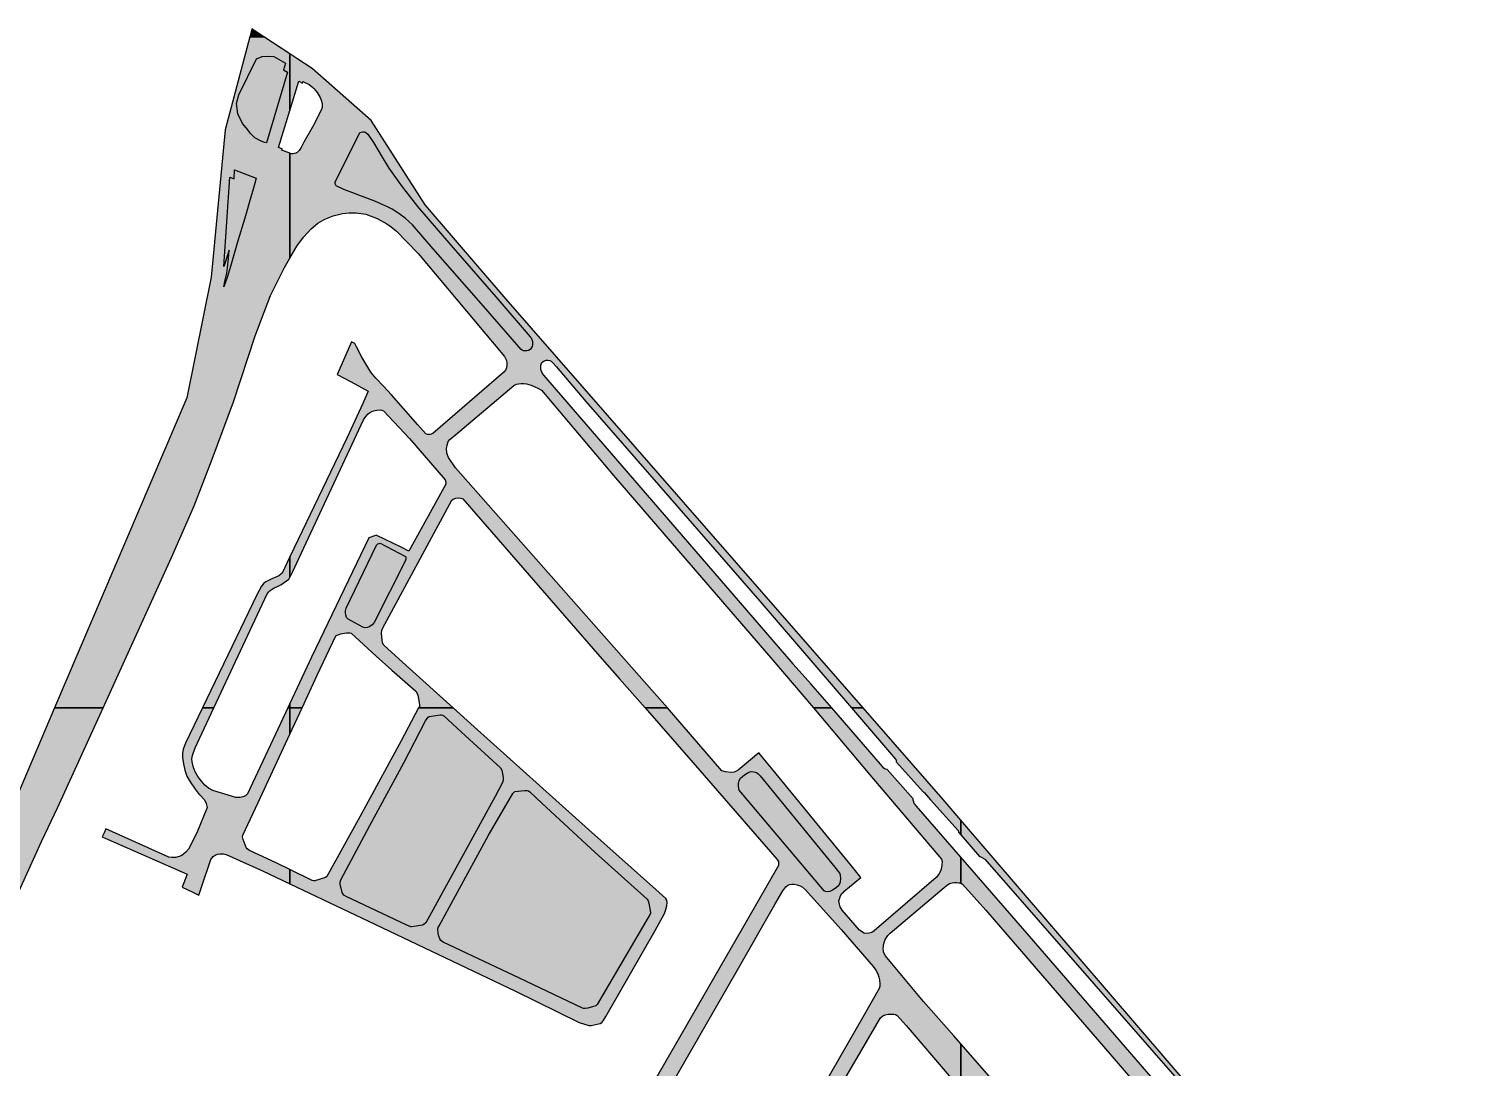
# Model space of a CAD drawing. Header units: metres. Extents: x -1260 to 1415, y -1141 to 1210.
# Drawn here: x -672 to -25, y 746 to 1210 of the extents above; entities that cross this region are included whole.
import ezdxf

# ---------------------------------------------------------------- set-up
doc = ezdxf.new("R2010")
doc.units = ezdxf.units.M
doc.layers.add('URB_DRUMURI_STREET_LINE', color=7, linetype='Continuous', true_color=0xe1e4e2)

msp = doc.modelspace()

# ---------------------------------------------------------------- hatches: boundary and pattern name
at = {"layer": 'URB_DRUMURI_STREET_LINE'}
h = msp.add_hatch(color=256, dxfattribs=at)
h.dxf.hatch_style = 1
h.paths.add_polyline_path([(-584.73, 1164.65), (-590.94, 1098.67), (-601.81, 1044.73), (-660.93, 906.16), (-639.3, 906.16), (-608.62, 973.4), (-598.6, 996.5), (-590.48, 1017.34), (-580.98, 1042.96), (-571.2, 1072.46), (-564.36, 1090.56), (-558.12, 1103.08), (-555.74, 1107.17), (-555.74, 1154.11), (-559.32, 1155.48), (-559.12, 1156.11), (-560.81, 1156.65), (-555.74, 1173.18), (-555.74, 1198.56), (-567.34, 1206.16), (-573.64, 1206.16), (-584.73, 1164.65)])
h.paths.add_polyline_path([(-571.6, 1140.16), (-572.76, 1136.02), (-573.34, 1133.98), (-575.6, 1126.14), (-579.24, 1113.86), (-582.26, 1103.46), (-583.74, 1098.56), (-585.32, 1094.42), (-584.86, 1096.72), (-583.96, 1100.56), (-583.58, 1102.9), (-583.16, 1107.08), (-582.91, 1110.81), (-585.32, 1103.46), (-582.52, 1143.38), (-580.72, 1142.73), (-580.48, 1146.64), (-570.8, 1143.04), (-571.6, 1140.16)], flags=0)
h.paths.add_polyline_path([(-570.69, 1196.29), (-568.08, 1197.29), (-565.57, 1197.5), (-562.93, 1197.4), (-557.73, 1194.39), (-558.57, 1191.37), (-556.82, 1190.32), (-566.26, 1158.74), (-567.12, 1158.86), (-568.86, 1159.66), (-571.38, 1161.02), (-573.34, 1163), (-575.04, 1165.22), (-575.24, 1165.53), (-576.97, 1167.39), (-579.03, 1171.78), (-579.57, 1176.38), (-578.53, 1180.28), (-570.69, 1196.29)], flags=0)
h = msp.add_hatch(color=256, dxfattribs=at)
h.dxf.hatch_style = 1
h.paths.add_polyline_path([(-572.7, 1209.67), (-573.64, 1206.16), (-567.34, 1206.16), (-572.7, 1209.67)])
h = msp.add_hatch(color=256, dxfattribs=at)
h.dxf.hatch_style = 1
h.paths.add_polyline_path([(-552.61, 1196.51), (-555.74, 1198.56), (-555.74, 1173.18), (-551.69, 1186.35), (-550.15, 1185.47), (-549.92, 1186.24), (-547.16, 1184.88), (-545.42, 1183.44), (-544.86, 1182.84), (-543.56, 1181.26), (-542.22, 1178.98), (-541.7, 1177.84), (-541.24, 1176.32), (-541.24, 1175.34), (-541.32, 1174.5), (-541.88, 1173.02), (-545.54, 1166.14), (-549.5, 1159.06), (-550.74, 1156.68), (-551.6, 1155.28), (-552.42, 1154.44), (-553.1, 1154.12), (-554.22, 1153.88), (-555.02, 1153.84), (-555.74, 1154.11), (-555.74, 1107.17), (-552.58, 1112.6), (-549.7, 1116.68), (-546.16, 1120.28), (-543.2, 1122.8), (-540.18, 1124.62), (-536.34, 1126.2), (-532.2, 1127.26), (-529.16, 1127.52), (-526.08, 1127.52), (-521.74, 1126.82), (-516.64, 1125), (-512.36, 1122.6), (-510.4, 1121.22), (-508.08, 1119.26), (-498.42, 1109.28), (-459.82, 1063.3), (-459, 1061.82), (-458.7, 1060.66), (-458.66, 1059.52), (-458.88, 1058.2), (-459.36, 1057.22), (-460.02, 1056.34), (-491.74, 1028.78), (-493, 1028.46), (-494.16, 1028.4), (-494.98, 1028.7), (-498.54, 1032.68), (-510.32, 1046.14), (-513.84, 1049.96), (-517.3, 1053.6), (-519.48, 1056.22), (-520.92, 1058.46), (-523.5, 1062.92), (-525.9, 1067.52), (-526.66, 1069.1), (-528.18, 1069.8), (-532.78, 1059.22), (-534.52, 1055.24), (-528.4, 1051.93), (-520.68, 1047.76), (-523.18, 1042.22), (-530.3, 1026.72), (-555.74, 973.69), (-555.74, 964.6), (-555.1, 965.66), (-554.51, 966.91), (-522.82, 1034.98), (-521.72, 1036.46), (-520.8, 1037.58), (-520.1, 1038.08), (-519.06, 1038.72), (-518.28, 1038.96), (-516.88, 1039.26), (-515.26, 1039.38), (-514.58, 1039.32), (-513.92, 1038.94), (-502.3, 1026.6), (-486.28, 1008.1), (-486.04, 1007.06), (-486.04, 1006.14), (-502.58, 976.3), (-506.02, 977.98), (-517.14, 983.42), (-517.96, 983.1), (-520.46, 982.16), (-546.1, 928.9), (-555.74, 908.18), (-555.74, 906.16), (-550.32, 906.16), (-543.5, 920.84), (-535.18, 938.36), (-534.54, 938.78), (-532.94, 939.32), (-530.36, 939.78), (-529.44, 939.82), (-528.92, 939.76), (-528.4, 939.56), (-517.08, 929.36), (-510.14, 923.08), (-499.38, 913.62), (-498.84, 912.7), (-498.56, 911.88), (-497.9, 908.68), (-497.78, 907.46), (-497.84, 906.78), (-498.16, 906.16), (-482.67, 906.16), (-503.72, 925.22), (-513.74, 934.22), (-514.3, 935.3), (-514.5, 936.52), (-514.8, 939.58), (-514.68, 940.8), (-514.36, 941.72), (-483.26, 999.12), (-482.78, 999.52), (-481.5, 1000), (-480.16, 1000.12), (-479.28, 999.96), (-478.42, 999.58), (-417.06, 929.12), (-408.36, 919.12), (-396.93, 906.16), (-386.93, 906.16), (-397.28, 918.06), (-481.68, 1013.56), (-484.88, 1018.14), (-485.58, 1020.04), (-485.7, 1022.18), (-485.44, 1023.68), (-484.94, 1025.22), (-484.26, 1026.18), (-481.74, 1028.28), (-455.6, 1050.32), (-454.38, 1050.86), (-453.44, 1051.1), (-452.28, 1051.26), (-451.08, 1051.16), (-449.92, 1051.04), (-447.9, 1050.5), (-446.16, 1049.72), (-444.84, 1049.12), (-443.18, 1048.24), (-411.06, 1010.08), (-339.72, 927.58), (-321.62, 906.16), (-313.43, 906.16), (-322.78, 916.95), (-330.62, 925.75), (-330.6, 925.97), (-369.24, 970.56), (-442.16, 1054.88), (-442.76, 1055.62), (-443.2, 1056.7), (-443.5, 1057.48), (-443.54, 1058.1), (-443.56, 1058.76), (-443.48, 1059.38), (-443.28, 1060.08), (-443.04, 1060.54), (-442.62, 1060.92), (-441.98, 1061.38), (-441.12, 1061.56), (-440.46, 1061.6), (-439.52, 1061.44), (-438.84, 1061.12), (-437.98, 1060.34), (-436.62, 1058.86), (-423.32, 1043.1), (-389.88, 1004.7), (-345.62, 953.96), (-304.54, 906.16), (-299.35, 906.16), (-458.99, 1088.84), (-495.21, 1131.01), (-519.34, 1168.72), (-545.73, 1192.01), (-552.6, 1196.5), (-552.61, 1196.51)])
h.paths.add_polyline_path([(-516.94, 978.98), (-516.4, 979.5), (-515.84, 979.72), (-515.36, 979.76), (-504.06, 973.86), (-503.94, 973.66), (-503.9, 973.24), (-503.96, 972.74), (-504.24, 971.84), (-518.1, 944.42), (-518.94, 943.38), (-519.96, 942.62), (-521, 942.18), (-522.12, 942.06), (-523.14, 942.24), (-529.62, 945.82), (-530.38, 946.68), (-530.76, 947.66), (-530.94, 948.78), (-530.94, 949.54), (-530.6, 950.78), (-516.94, 978.98)], flags=0)
h.paths.add_polyline_path([(-514.54, 1152.38), (-511.44, 1147.46), (-505.52, 1139.16), (-502.24, 1134.9), (-498.66, 1130.38), (-493.12, 1123.9), (-482.7, 1111.84), (-463.68, 1089.92), (-448.22, 1072.08), (-447.86, 1071.64), (-447.48, 1070.86), (-447.22, 1070.02), (-447.18, 1069.3), (-447.18, 1068.5), (-447.38, 1067.7), (-447.82, 1066.92), (-448.3, 1066.36), (-448.98, 1065.92), (-449.74, 1065.78), (-450.48, 1065.74), (-451.22, 1065.86), (-451.86, 1066.12), (-452.3, 1066.42), (-459.16, 1074.26), (-470.16, 1086.98), (-491.6, 1111.34), (-500.92, 1122.14), (-504.22, 1125.12), (-507.06, 1127.26), (-510.04, 1129.12), (-512.04, 1130.12), (-514.7, 1131.38), (-517.76, 1132.7), (-521.32, 1134.02), (-531.64, 1137.94), (-535, 1139.56), (-535.38, 1140.08), (-535.54, 1140.6), (-535.54, 1141.18), (-524.44, 1163.34), (-523.8, 1163.58), (-523.12, 1163.68), (-522.42, 1163.64), (-521.72, 1163.42), (-520.84, 1162.68), (-518.42, 1158.86), (-514.54, 1152.38)], flags=0)
h = msp.add_hatch(color=256, dxfattribs=at)
h.dxf.hatch_style = 1
h.paths.add_polyline_path([(-567.38, 961.88), (-568.38, 960.56), (-570.34, 956.98), (-594.83, 906.16), (-589.77, 906.16), (-565.9, 957.2), (-565.18, 958.04), (-564.62, 958.74), (-562.72, 959.86), (-561.61, 960.38), (-559.76, 961.26), (-556.24, 963.78), (-555.74, 964.6), (-555.74, 973.69), (-559.2, 966.48), (-559.92, 965.76), (-560.64, 965.22), (-562, 964.58), (-563.52, 964.02), (-564.96, 963.36), (-566.46, 962.54), (-567.38, 961.88)])
h = msp.add_hatch(color=256, dxfattribs=at)
h.dxf.hatch_style = 1
h.paths.add_polyline_path([(-555.74, 906.16), (-555.74, 908.18), (-556.68, 906.16), (-555.74, 906.16)])
h = msp.add_hatch(color=256, dxfattribs=at)
h.dxf.hatch_style = 1
h.paths.add_polyline_path([(-691.06, 835.55), (-787.05, 640.73), (-803.81, 606.16), (-772.24, 606.16), (-771.22, 606.2), (-770.31, 606.16), (-752.28, 606.16), (-764.08, 612.16), (-766.14, 613.26), (-767.24, 614.14), (-768.08, 615.36), (-768.66, 616.42), (-769.8, 618.94), (-770.26, 620.94), (-770.18, 622.16), (-769.8, 623.98), (-767.44, 629.74), (-718.62, 734.14), (-717.96, 735.52), (-717.08, 736.74), (-715.72, 737.58), (-714.56, 737.92), (-713.42, 738.04), (-712.08, 738), (-710.86, 737.84), (-709.3, 737.08), (-691.06, 725.44), (-653.38, 701.24), (-652.16, 700.1), (-651.4, 698.8), (-651.16, 697.5), (-651.16, 696.28), (-651.52, 694.68), (-658.42, 680.94), (-687.54, 621.32), (-695.16, 606.16), (-687.78, 606.16), (-683.22, 616.28), (-678.22, 626.32), (-677.66, 626.78), (-676.76, 627.26), (-675.7, 627.62), (-675.1, 627.72), (-674.18, 627.76), (-673, 627.68), (-672.34, 627.52), (-671.44, 627.24), (-669.68, 626.06), (-638.77, 606.16), (-625.39, 606.16), (-667.48, 633.1), (-668.68, 634.02), (-669.62, 634.94), (-670.5, 635.9), (-671.18, 636.84), (-671.42, 637.4), (-671.52, 638.14), (-671.5, 638.62), (-648, 689.1), (-646.9, 691.44), (-646.38, 692.24), (-645.8, 692.82), (-645.16, 693.3), (-644.42, 693.68), (-643.56, 694), (-642.86, 694.1), (-642.08, 694.02), (-641, 693.4), (-601.8, 668.1), (-570.04, 647.76), (-555.74, 638.54), (-555.74, 647.73), (-556.56, 648.3), (-581, 663.38), (-623.56, 690.9), (-645.67, 705.07), (-645.67, 705.07), (-646.38, 705.52), (-697.46, 738.72), (-707.06, 744.54), (-708.6, 746.22), (-709.58, 747.68), (-709.96, 749.06), (-709.96, 750.7), (-709.48, 752.64), (-666.82, 846.52), (-659.54, 861.82), (-639.3, 906.16), (-660.93, 906.16), (-691.06, 835.55)])
h.paths.add_polyline_path([(-753.72, 696.94), (-764.3, 674.42), (-785.66, 629.72), (-786.06, 630.2), (-786.42, 630.78), (-786.56, 631.28), (-786.64, 631.58), (-755.57, 696.93), (-755.26, 697.6), (-754.92, 697.6), (-754.18, 697.46), (-753.86, 697.22), (-753.72, 696.94)], flags=0)
h.paths.add_polyline_path([(-755.73, 697.45), (-755.57, 696.93), (-756.32, 697.28), (-755.73, 697.45)], flags=0)
h = msp.add_hatch(color=256, dxfattribs=at)
h.dxf.hatch_style = 1
h.paths.add_polyline_path([(-584.24, 840.62), (-568.02, 833.4), (-555.74, 827.57), (-555.74, 833.91), (-561.6, 836.76), (-573.76, 842.44), (-574.86, 843.22), (-575.36, 843.86), (-576.63, 847.4), (-576.84, 847.98), (-576.86, 848.58), (-576.74, 849.38), (-569.97, 863.93), (-555.74, 894.52), (-555.74, 906.16), (-556.68, 906.16), (-559.92, 899.2), (-574.76, 867.72), (-575.56, 866.96), (-576.74, 866.38), (-578, 866.16), (-579.84, 866.22), (-590.18, 869.28), (-592.2, 870.38), (-593.7, 871.72), (-595.26, 873.48), (-596.9, 875.58), (-598.04, 877.56), (-599, 880.08), (-599.46, 882.14), (-599.54, 883.48), (-599.3, 884.86), (-598.08, 888.4), (-589.77, 906.16), (-594.83, 906.16), (-602.38, 890.5), (-603.5, 887.82), (-603.78, 885.82), (-603.74, 884), (-603.28, 881.22), (-602.7, 878.36), (-601.78, 875.64), (-600.28, 873.1), (-598.12, 869.84), (-596.24, 867.54), (-596.08, 867.34), (-593.88, 865.08), (-593.18, 863.42), (-592.78, 861.66), (-597.3, 850.32), (-601.02, 843.04), (-602.24, 841.66), (-603.05, 841.05), (-604.04, 840.3), (-605.18, 839.84), (-606.82, 839.34), (-608.5, 839.34), (-609.88, 839.42), (-621.78, 844.84), (-637.98, 852.12), (-638.83, 850.3), (-639.68, 848.5), (-636.95, 847.31), (-601.68, 831.94), (-603.88, 826.1), (-599.21, 823.84), (-596.44, 822.5), (-595.11, 826.47), (-591.12, 838.48), (-590, 839.74), (-589.2, 840.36), (-588.1, 840.88), (-587, 840.96), (-585.42, 840.96), (-584.24, 840.62)])
h = msp.add_hatch(color=256, dxfattribs=at)
h.dxf.hatch_style = 1
h.paths.add_polyline_path([(-555.74, 827.57), (-520.58, 810.88), (-455.08, 779.66), (-426.3, 765.62), (-422.1, 764.26), (-420.98, 764.2), (-416.92, 765.1), (-416.3, 765.56), (-415.7, 766.34), (-414.52, 768.3), (-392.42, 806.74), (-388.18, 814.3), (-387.58, 816.06), (-387.12, 817.74), (-387.08, 819.26), (-387.24, 820.22), (-387.66, 821.02), (-392.16, 825.1), (-422.2, 851.9), (-473.34, 897.7), (-482.67, 906.16), (-498.16, 906.16), (-505.98, 891.48), (-524.52, 857.44), (-539.16, 830.82), (-539.76, 830.42), (-544.6, 828.9), (-545.24, 828.88), (-545.82, 829.1), (-555.74, 833.91), (-555.74, 827.57)])
h.paths.add_polyline_path([(-449.08, 869.1), (-448.5, 868.7), (-443.08, 863.6), (-419.22, 841.62), (-395.94, 820.7), (-395.52, 820), (-395.18, 818.94), (-394.48, 814.78), (-394.54, 814.32), (-395.54, 812.46), (-418.34, 773.6), (-418.96, 773.06), (-422.46, 772.04), (-423.74, 771.82), (-424.38, 771.82), (-425.22, 772.14), (-453.12, 785.38), (-487.16, 801.5), (-488.18, 802.28), (-488.72, 803.02), (-489.1, 804.16), (-489.4, 805.58), (-489.52, 807.28), (-489.38, 808.04), (-489.04, 808.72), (-467, 849.08), (-456.02, 867.98), (-455.58, 868.44), (-455.1, 868.82), (-450.82, 869.34), (-449.64, 869.32), (-449.08, 869.1)], flags=0)
h.paths.add_polyline_path([(-501.72, 808.38), (-503.48, 809.14), (-530.58, 821.94), (-531.62, 822.5), (-531.96, 822.88), (-532.4, 823.66), (-533.2, 827.4), (-533.24, 828.38), (-532.88, 829.3), (-519.94, 853.66), (-504.8, 881.7), (-495.06, 900.38), (-494.36, 901.44), (-493.88, 902.02), (-493.4, 902.34), (-488.58, 903.12), (-488.02, 903.1), (-487.5, 902.98), (-486.92, 902.64), (-477.18, 893.72), (-461.56, 879.44), (-460.96, 878.36), (-460.38, 875.08), (-460.42, 873.94), (-460.66, 872.8), (-463.94, 866.62), (-494.98, 810.06), (-495.64, 809.46), (-496.38, 809.08), (-499.3, 808.58), (-501.14, 808.34), (-501.72, 808.38)], flags=0)
h = msp.add_hatch(color=256, dxfattribs=at)
h.dxf.hatch_style = 1
h.paths.add_polyline_path([(-555.74, 894.52), (-550.32, 906.16), (-555.74, 906.16), (-555.74, 894.52)])
h = msp.add_hatch(color=256, dxfattribs=at)
h.dxf.hatch_style = 1
h.paths.add_polyline_path([(-369.06, 632.68), (-335.06, 692.72), (-314.36, 728.6), (-291.6, 767.68), (-290.6, 768.5), (-289.52, 769.04), (-288.22, 769.28), (-287.67, 769.31), (-286.96, 769.36), (-285.72, 769.32), (-284.84, 769.12), (-284.12, 768.7), (-280.2, 764.24), (-255.74, 735.58), (-255.74, 756.11), (-258.68, 759.46), (-272.36, 775), (-289.46, 795.54), (-290.26, 797.14), (-290.3, 797.62), (-290.38, 798.48), (-290.3, 799.63), (-290.26, 800.32), (-289.54, 802.64), (-288.36, 804.4), (-287.34, 805.44), (-263.18, 825.94), (-261.72, 827.18), (-260.7, 827.76), (-259.5, 828.08), (-258.56, 828.16), (-257.7, 828.16), (-256.66, 828.06), (-255.88, 827.94), (-255.74, 827.87), (-255.74, 839.52), (-275.5, 862.26), (-276.08, 862.96), (-276.5, 863.54), (-276.78, 864.22), (-276.94, 864.96), (-276.97, 865.52), (-288.67, 878.66), (-288.68, 878.66), (-289.5, 878.86), (-290.16, 879.32), (-291.62, 880.98), (-313.43, 906.16), (-321.62, 906.16), (-296.36, 876.24), (-264.3, 838.56), (-264.06, 837.56), (-264.14, 836.12), (-264.36, 834.78), (-264.82, 833.22), (-265.56, 831.84), (-266.7, 830.46), (-294.4, 806.5), (-295.48, 805.88), (-296.62, 805.5), (-297.76, 805.42), (-298.88, 805.54), (-300.94, 806.84), (-308.8, 815.84), (-309.64, 817.26), (-310.02, 818.4), (-310.18, 819.86), (-309.72, 821.72), (-309.1, 823.02), (-308.01, 824.04), (-308, 824.06), (-300.4, 830.36), (-304.63, 835.54), (-339.68, 878.42), (-341.87, 881.09), (-345.98, 886.12), (-354.44, 879.06), (-355.13, 878.59), (-356.1, 877.94), (-357.12, 877.44), (-358.34, 877.38), (-360.98, 877.68), (-362.58, 878.14), (-386.93, 906.16), (-396.93, 906.16), (-375.38, 881.7), (-337.88, 838.38), (-337.3, 837.5), (-337.16, 836.58), (-337.3, 835.78), (-337.78, 834.76), (-351.14, 811.62), (-393.24, 738.46), (-415.2, 700.98), (-441.98, 654.6), (-460.24, 622.8), (-469.86, 606.16), (-461.4, 606.16), (-457.1, 613.64), (-423.82, 671.54), (-391.6, 726.4), (-356.34, 787.78), (-338.8, 818.3), (-335.24, 824.5), (-334, 826.24), (-333.2, 826.88), (-332.38, 827.26), (-331.28, 827.42), (-330.2, 827.44), (-328.82, 827.14), (-327.54, 826.74), (-326.48, 826.14), (-325.14, 824.82), (-309.22, 807.14), (-294.88, 790.64), (-293.72, 788.96), (-292.86, 787.26), (-292.38, 785.88), (-292.12, 784.64), (-291.96, 782.92), (-291.96, 781.86), (-292.26, 780.84), (-299.06, 768.7), (-339.14, 699.04), (-361.88, 659.5), (-379.9, 627.6), (-392.25, 606.16), (-384.32, 606.16), (-369.06, 632.68)])
h.paths.add_polyline_path([(-309.6, 828.3), (-310.28, 826.86), (-311.38, 825.76), (-313.02, 824.68), (-314.34, 824.14), (-315.6, 824), (-316.26, 824.06), (-316.88, 824.4), (-354.86, 869.44), (-355.12, 871.06), (-355.08, 872.4), (-354.76, 873.68), (-354.24, 874.72), (-352.38, 876.24), (-351.3, 877.1), (-350.5, 877.52), (-349.5, 877.7), (-348.24, 877.66), (-347.14, 877.32), (-346.3, 876.78), (-345.42, 875.8), (-335.46, 863.61), (-312.08, 835), (-309.82, 832.22), (-309.48, 830.12), (-309.6, 828.3)], flags=0)
h = msp.add_hatch(color=256, dxfattribs=at)
h.dxf.hatch_style = 1
h.paths.add_polyline_path([(-256.79, 850.65), (-255.74, 849.43), (-255.74, 856.09), (-263.65, 865.3), (-299.35, 906.16), (-304.54, 906.16), (-284.92, 883.32), (-284.66, 882.92), (-284.6, 882.42), (-284.61, 882.05), (-272.38, 868.55), (-272.26, 868.48), (-271.94, 868.2), (-269.24, 865.08), (-256.85, 851.4), (-256.79, 850.65)])
h = msp.add_hatch(color=256, dxfattribs=at)
h.dxf.hatch_style = 1
h.paths.add_polyline_path([(-137.14, 718.09), (-255.74, 856.09), (-255.74, 849.43), (-247.35, 839.71), (-247.03, 839.8), (-244.91, 838.58), (-123.57, 699.9), (-123.08, 696.9), (-122.86, 696.64), (-122.58, 696.04), (-122.42, 695.08), (-122.42, 694.34), (-122.48, 693.74), (-122.84, 693.08), (-123.34, 692.52), (-123.96, 692.18), (-124.9, 691.94), (-125.84, 691.9), (-126.56, 691.94), (-127.44, 692.3), (-128.24, 692.88), (-129.78, 694.48), (-157.36, 725.98), (-177.36, 749.06), (-225.04, 804.2), (-255.74, 839.52), (-255.74, 827.87), (-254.9, 827.46), (-244.58, 815.76), (-188.12, 750.48), (-139.12, 693.68), (-127.74, 680.52), (-127.52, 679.6), (-127.44, 678.34), (-127.58, 676.78), (-127.96, 675.78), (-128.74, 674.76), (-131.64, 672.2), (-153.62, 651.4), (-154.68, 650.64), (-156.18, 650.14), (-159.08, 649.74), (-161.8, 649.99), (-162.3, 650.04), (-197.89, 690.4), (-198.16, 690.7), (-199.88, 692.65), (-205.22, 698.7), (-236.81, 734.6), (-238.79, 736.85), (-255.74, 756.11), (-255.74, 735.58), (-254.2, 733.78), (-253.76, 733.26), (-253.44, 732.38), (-253.18, 731.64), (-253.1, 730.72), (-253.18, 729.78), (-253.46, 728.64), (-254.12, 727.28), (-255.74, 724.5), (-255.74, 711.13), (-248.82, 723.04), (-248.38, 723.64), (-247.94, 723.96), (-247.26, 724.2), (-246.66, 724.3), (-246.2, 724.18), (-245.96, 724.04), (-245.48, 723.76), (-239.53, 716.95), (-239.4, 716.8), (-238.68, 715.74), (-238.44, 714.92), (-238.48, 714.12), (-238.74, 713.26), (-245.54, 700.86), (-255.74, 681.84), (-255.74, 666.57), (-234.6, 705.68), (-234.02, 706.5), (-233.2, 707.18), (-232.48, 707.26), (-231.76, 707.22), (-231.29, 706.99), (-231.08, 706.88), (-230.34, 706.2), (-229.22, 705.06), (-209.92, 682.62), (-201.77, 673.43), (-198.77, 670.05), (-197.13, 668.19), (-184.46, 653.9), (-165.6, 631.46), (-162.52, 627.7), (-161.16, 626.68), (-156.41, 624.4), (-154.92, 623.68), (-153.44, 622.86), (-153, 622.44), (-153, 621.94), (-156.24, 616.74), (-162.73, 606.16), (-158.01, 606.16), (-150.02, 619.84), (-149.44, 620.26), (-148.52, 620.46), (-147.6, 620.46), (-146.64, 620.2), (-145.68, 619.64), (-140.98, 617.4), (-117.5, 606.16), (-100.16, 606.16), (-133.58, 621.64), (-137.02, 623.86), (-139.26, 625.84), (-140.81, 627.67), (-150.68, 639.32), (-151.32, 640.88), (-151.44, 642.6), (-151.33, 643.44), (-151.26, 644.08), (-150.84, 645.62), (-149.5, 647.18), (-125.9, 669.24), (-124.46, 670.2), (-123.46, 670.58), (-122.36, 670.8), (-121.22, 670.8), (-119.5, 670.3), (-118, 669.28), (-116.6, 668.06), (-85.56, 634.36), (-71.52, 620.76), (-56.78, 608.24), (-53.78, 606.16), (-42.03, 606.16), (-55.12, 615.5), (-66.08, 625.02), (-82.12, 640.72), (-99.92, 659.84), (-108.16, 669.4), (-108.56, 670.1), (-108.66, 670.64), (-108.74, 671.34), (-108.74, 671.88), (-108.66, 672.32), (-108.61, 672.44), (-108.71, 673.91), (-106.29, 676.09), (-102.75, 675.83), (-77.24, 645.96), (-77, 645.7), (-70.72, 639.4), (-60.76, 630.76), (-41.8, 615.41), (-29.07, 606.16), (-24.85, 606.16), (-25.11, 606.32), (-61.33, 635.55), (-61.89, 636.15), (-63.45, 637.8), (-65.86, 640.35), (-68.94, 643.61), (-72.54, 647.4), (-76.48, 651.54), (-80.6, 655.86), (-84.74, 660.19), (-88.73, 664.33), (-92.41, 668.12), (-95.6, 671.38), (-98.15, 673.92), (-99.89, 675.58), (-100.66, 676.18), (-101.38, 676.79), (-103, 678.5), (-105.37, 681.12), (-108.34, 684.48), (-111.75, 688.39), (-115.45, 692.67), (-119.28, 697.13), (-123.1, 701.59), (-126.75, 705.87), (-130.08, 709.78), (-132.94, 713.14), (-135.17, 715.77), (-136.62, 717.48), (-137.14, 718.09)])

# ---------------------------------------------------------------- linework, layer by layer
at = {"layer": 'URB_DRUMURI_STREET_LINE', "elevation": 0.01}
for points in [[(-584.73, 1164.65), (-590.94, 1098.67), (-601.81, 1044.73), (-660.93, 906.16), (-639.3, 906.16), (-608.62, 973.4), (-598.6, 996.5), (-590.48, 1017.34), (-580.98, 1042.96), (-571.2, 1072.46), (-564.36, 1090.56), (-558.12, 1103.08), (-555.74, 1107.17), (-555.74, 1154.11), (-559.32, 1155.48), (-559.12, 1156.11), (-560.81, 1156.65), (-555.74, 1173.18), (-555.74, 1198.56), (-567.34, 1206.16), (-573.64, 1206.16), (-584.73, 1164.65)], [(-572.7, 1209.67), (-573.64, 1206.16), (-567.34, 1206.16), (-572.7, 1209.67)], [(-552.61, 1196.51), (-555.74, 1198.56), (-555.74, 1173.18), (-551.69, 1186.35), (-550.15, 1185.47), (-549.92, 1186.24), (-547.16, 1184.88), (-545.42, 1183.44), (-544.86, 1182.84), (-543.56, 1181.26), (-542.22, 1178.98), (-541.7, 1177.84), (-541.24, 1176.32), (-541.24, 1175.34), (-541.32, 1174.5), (-541.88, 1173.02), (-545.54, 1166.14), (-549.5, 1159.06), (-550.74, 1156.68), (-551.6, 1155.28), (-552.42, 1154.44), (-553.1, 1154.12), (-554.22, 1153.88), (-555.02, 1153.84), (-555.74, 1154.11), (-555.74, 1107.17), (-552.58, 1112.6), (-549.7, 1116.68), (-546.16, 1120.28), (-543.2, 1122.8), (-540.18, 1124.62), (-536.34, 1126.2), (-532.2, 1127.26), (-529.16, 1127.52), (-526.08, 1127.52), (-521.74, 1126.82), (-516.64, 1125), (-512.36, 1122.6), (-510.4, 1121.22), (-508.08, 1119.26), (-498.42, 1109.28), (-459.82, 1063.3), (-459, 1061.82), (-458.7, 1060.66), (-458.66, 1059.52), (-458.88, 1058.2), (-459.36, 1057.22), (-460.02, 1056.34), (-491.74, 1028.78), (-493, 1028.46), (-494.16, 1028.4), (-494.98, 1028.7), (-498.54, 1032.68), (-510.32, 1046.14), (-513.84, 1049.96), (-517.3, 1053.6), (-519.48, 1056.22), (-520.92, 1058.46), (-523.5, 1062.92), (-525.9, 1067.52), (-526.66, 1069.1), (-528.18, 1069.8), (-532.78, 1059.22), (-534.52, 1055.24), (-528.4, 1051.93), (-520.68, 1047.76), (-523.18, 1042.22), (-530.3, 1026.72), (-555.74, 973.69), (-555.74, 964.6), (-555.1, 965.66), (-554.51, 966.91), (-522.82, 1034.98), (-521.72, 1036.46), (-520.8, 1037.58), (-520.1, 1038.08), (-519.06, 1038.72), (-518.28, 1038.96), (-516.88, 1039.26), (-515.26, 1039.38), (-514.58, 1039.32), (-513.92, 1038.94), (-502.3, 1026.6), (-486.28, 1008.1), (-486.04, 1007.06), (-486.04, 1006.14), (-502.58, 976.3), (-506.02, 977.98), (-517.14, 983.42), (-517.96, 983.1), (-520.46, 982.16), (-546.1, 928.9), (-555.74, 908.18), (-555.74, 906.16), (-550.32, 906.16), (-543.5, 920.84), (-535.18, 938.36), (-534.54, 938.78), (-532.94, 939.32), (-530.36, 939.78), (-529.44, 939.82), (-528.92, 939.76), (-528.4, 939.56), (-517.08, 929.36), (-510.14, 923.08), (-499.38, 913.62), (-498.84, 912.7), (-498.56, 911.88), (-497.9, 908.68), (-497.78, 907.46), (-497.84, 906.78), (-498.16, 906.16), (-482.67, 906.16), (-503.72, 925.22), (-513.74, 934.22), (-514.3, 935.3), (-514.5, 936.52), (-514.8, 939.58), (-514.68, 940.8), (-514.36, 941.72), (-483.26, 999.12), (-482.78, 999.52), (-481.5, 1000), (-480.16, 1000.12), (-479.28, 999.96), (-478.42, 999.58), (-417.06, 929.12), (-408.36, 919.12), (-396.93, 906.16), (-386.93, 906.16), (-397.28, 918.06), (-481.68, 1013.56), (-484.88, 1018.14), (-485.58, 1020.04), (-485.7, 1022.18), (-485.44, 1023.68), (-484.94, 1025.22), (-484.26, 1026.18), (-481.74, 1028.28), (-455.6, 1050.32), (-454.38, 1050.86), (-453.44, 1051.1), (-452.28, 1051.26), (-451.08, 1051.16), (-449.92, 1051.04), (-447.9, 1050.5), (-446.16, 1049.72), (-444.84, 1049.12), (-443.18, 1048.24), (-411.06, 1010.08), (-339.72, 927.58), (-321.62, 906.16), (-313.43, 906.16), (-322.78, 916.95), (-330.62, 925.75), (-330.6, 925.97), (-369.24, 970.56), (-442.16, 1054.88), (-442.76, 1055.62), (-443.2, 1056.7), (-443.5, 1057.48), (-443.54, 1058.1), (-443.56, 1058.76), (-443.48, 1059.38), (-443.28, 1060.08), (-443.04, 1060.54), (-442.62, 1060.92), (-441.98, 1061.38), (-441.12, 1061.56), (-440.46, 1061.6), (-439.52, 1061.44), (-438.84, 1061.12), (-437.98, 1060.34), (-436.62, 1058.86), (-423.32, 1043.1), (-389.88, 1004.7), (-345.62, 953.96), (-304.54, 906.16), (-299.35, 906.16), (-458.99, 1088.84), (-495.21, 1131.01), (-519.34, 1168.72), (-545.73, 1192.01), (-552.6, 1196.5), (-552.61, 1196.51)], [(-570.69, 1196.29), (-568.08, 1197.29), (-565.57, 1197.5), (-562.93, 1197.4), (-557.73, 1194.39), (-558.57, 1191.37), (-556.82, 1190.32), (-566.26, 1158.74), (-567.12, 1158.86), (-568.86, 1159.66), (-571.38, 1161.02), (-573.34, 1163), (-575.04, 1165.22), (-575.24, 1165.53), (-576.97, 1167.39), (-579.03, 1171.78), (-579.57, 1176.38), (-578.53, 1180.28), (-570.69, 1196.29)], [(-514.54, 1152.38), (-511.44, 1147.46), (-505.52, 1139.16), (-502.24, 1134.9), (-498.66, 1130.38), (-493.12, 1123.9), (-482.7, 1111.84), (-463.68, 1089.92), (-448.22, 1072.08), (-447.86, 1071.64), (-447.48, 1070.86), (-447.22, 1070.02), (-447.18, 1069.3), (-447.18, 1068.5), (-447.38, 1067.7), (-447.82, 1066.92), (-448.3, 1066.36), (-448.98, 1065.92), (-449.74, 1065.78), (-450.48, 1065.74), (-451.22, 1065.86), (-451.86, 1066.12), (-452.3, 1066.42), (-459.16, 1074.26), (-470.16, 1086.98), (-491.6, 1111.34), (-500.92, 1122.14), (-504.22, 1125.12), (-507.06, 1127.26), (-510.04, 1129.12), (-512.04, 1130.12), (-514.7, 1131.38), (-517.76, 1132.7), (-521.32, 1134.02), (-531.64, 1137.94), (-535, 1139.56), (-535.38, 1140.08), (-535.54, 1140.6), (-535.54, 1141.18), (-524.44, 1163.34), (-523.8, 1163.58), (-523.12, 1163.68), (-522.42, 1163.64), (-521.72, 1163.42), (-520.84, 1162.68), (-518.42, 1158.86), (-514.54, 1152.38)], [(-571.6, 1140.16), (-572.76, 1136.02), (-573.34, 1133.98), (-575.6, 1126.14), (-579.24, 1113.86), (-582.26, 1103.46), (-583.74, 1098.56), (-585.32, 1094.42), (-584.86, 1096.72), (-583.96, 1100.56), (-583.58, 1102.9), (-583.16, 1107.08), (-582.91, 1110.81), (-585.32, 1103.46), (-582.52, 1143.38), (-580.72, 1142.73), (-580.48, 1146.64), (-570.8, 1143.04), (-571.6, 1140.16)], [(-516.94, 978.98), (-516.4, 979.5), (-515.84, 979.72), (-515.36, 979.76), (-504.06, 973.86), (-503.94, 973.66), (-503.9, 973.24), (-503.96, 972.74), (-504.24, 971.84), (-518.1, 944.42), (-518.94, 943.38), (-519.96, 942.62), (-521, 942.18), (-522.12, 942.06), (-523.14, 942.24), (-529.62, 945.82), (-530.38, 946.68), (-530.76, 947.66), (-530.94, 948.78), (-530.94, 949.54), (-530.6, 950.78), (-516.94, 978.98)], [(-567.38, 961.88), (-568.38, 960.56), (-570.34, 956.98), (-594.83, 906.16), (-589.77, 906.16), (-565.9, 957.2), (-565.18, 958.04), (-564.62, 958.74), (-562.72, 959.86), (-561.61, 960.38), (-559.76, 961.26), (-556.24, 963.78), (-555.74, 964.6), (-555.74, 973.69), (-559.2, 966.48), (-559.92, 965.76), (-560.64, 965.22), (-562, 964.58), (-563.52, 964.02), (-564.96, 963.36), (-566.46, 962.54), (-567.38, 961.88)], [(-555.74, 906.16), (-555.74, 908.18), (-556.68, 906.16), (-555.74, 906.16)], [(-584.24, 840.62), (-568.02, 833.4), (-555.74, 827.57), (-555.74, 833.91), (-561.6, 836.76), (-573.76, 842.44), (-574.86, 843.22), (-575.36, 843.86), (-576.63, 847.4), (-576.84, 847.98), (-576.86, 848.58), (-576.74, 849.38), (-569.97, 863.93), (-555.74, 894.52), (-555.74, 906.16), (-556.68, 906.16), (-559.92, 899.2), (-574.76, 867.72), (-575.56, 866.96), (-576.74, 866.38), (-578, 866.16), (-579.84, 866.22), (-590.18, 869.28), (-592.2, 870.38), (-593.7, 871.72), (-595.26, 873.48), (-596.9, 875.58), (-598.04, 877.56), (-599, 880.08), (-599.46, 882.14), (-599.54, 883.48), (-599.3, 884.86), (-598.08, 888.4), (-589.77, 906.16), (-594.83, 906.16), (-602.38, 890.5), (-603.5, 887.82), (-603.78, 885.82), (-603.74, 884), (-603.28, 881.22), (-602.7, 878.36), (-601.78, 875.64), (-600.28, 873.1), (-598.12, 869.84), (-596.24, 867.54), (-596.08, 867.34), (-593.88, 865.08), (-593.18, 863.42), (-592.78, 861.66), (-597.3, 850.32), (-601.02, 843.04), (-602.24, 841.66), (-603.05, 841.05), (-604.04, 840.3), (-605.18, 839.84), (-606.82, 839.34), (-608.5, 839.34), (-609.88, 839.42), (-621.78, 844.84), (-637.98, 852.12), (-638.83, 850.3), (-639.68, 848.5), (-636.95, 847.31), (-601.68, 831.94), (-603.88, 826.1), (-599.21, 823.84), (-596.44, 822.5), (-595.11, 826.47), (-591.12, 838.48), (-590, 839.74), (-589.2, 840.36), (-588.1, 840.88), (-587, 840.96), (-585.42, 840.96), (-584.24, 840.62)], [(-555.74, 827.57), (-520.58, 810.88), (-455.08, 779.66), (-426.3, 765.62), (-422.1, 764.26), (-420.98, 764.2), (-416.92, 765.1), (-416.3, 765.56), (-415.7, 766.34), (-414.52, 768.3), (-392.42, 806.74), (-388.18, 814.3), (-387.58, 816.06), (-387.12, 817.74), (-387.08, 819.26), (-387.24, 820.22), (-387.66, 821.02), (-392.16, 825.1), (-422.2, 851.9), (-473.34, 897.7), (-482.67, 906.16), (-498.16, 906.16), (-505.98, 891.48), (-524.52, 857.44), (-539.16, 830.82), (-539.76, 830.42), (-544.6, 828.9), (-545.24, 828.88), (-545.82, 829.1), (-555.74, 833.91), (-555.74, 827.57)], [(-555.74, 894.52), (-550.32, 906.16), (-555.74, 906.16), (-555.74, 894.52)], [(-501.72, 808.38), (-503.48, 809.14), (-530.58, 821.94), (-531.62, 822.5), (-531.96, 822.88), (-532.4, 823.66), (-533.2, 827.4), (-533.24, 828.38), (-532.88, 829.3), (-519.94, 853.66), (-504.8, 881.7), (-495.06, 900.38), (-494.36, 901.44), (-493.88, 902.02), (-493.4, 902.34), (-488.58, 903.12), (-488.02, 903.1), (-487.5, 902.98), (-486.92, 902.64), (-477.18, 893.72), (-461.56, 879.44), (-460.96, 878.36), (-460.38, 875.08), (-460.42, 873.94), (-460.66, 872.8), (-463.94, 866.62), (-494.98, 810.06), (-495.64, 809.46), (-496.38, 809.08), (-499.3, 808.58), (-501.14, 808.34), (-501.72, 808.38)], [(-256.79, 850.65), (-255.74, 849.43), (-255.74, 856.09), (-263.65, 865.3), (-299.35, 906.16), (-304.54, 906.16), (-284.92, 883.32), (-284.66, 882.92), (-284.6, 882.42), (-284.61, 882.05), (-272.38, 868.55), (-272.26, 868.48), (-271.94, 868.2), (-269.24, 865.08), (-256.85, 851.4), (-256.79, 850.65)], [(-309.6, 828.3), (-310.28, 826.86), (-311.38, 825.76), (-313.02, 824.68), (-314.34, 824.14), (-315.6, 824), (-316.26, 824.06), (-316.88, 824.4), (-354.86, 869.44), (-355.12, 871.06), (-355.08, 872.4), (-354.76, 873.68), (-354.24, 874.72), (-352.38, 876.24), (-351.3, 877.1), (-350.5, 877.52), (-349.5, 877.7), (-348.24, 877.66), (-347.14, 877.32), (-346.3, 876.78), (-345.42, 875.8), (-335.46, 863.61), (-312.08, 835), (-309.82, 832.22), (-309.48, 830.12), (-309.6, 828.3)], [(-449.08, 869.1), (-448.5, 868.7), (-443.08, 863.6), (-419.22, 841.62), (-395.94, 820.7), (-395.52, 820), (-395.18, 818.94), (-394.48, 814.78), (-394.54, 814.32), (-395.54, 812.46), (-418.34, 773.6), (-418.96, 773.06), (-422.46, 772.04), (-423.74, 771.82), (-424.38, 771.82), (-425.22, 772.14), (-453.12, 785.38), (-487.16, 801.5), (-488.18, 802.28), (-488.72, 803.02), (-489.1, 804.16), (-489.4, 805.58), (-489.52, 807.28), (-489.38, 808.04), (-489.04, 808.72), (-467, 849.08), (-456.02, 867.98), (-455.58, 868.44), (-455.1, 868.82), (-450.82, 869.34), (-449.64, 869.32), (-449.08, 869.1)]]:
    msp.add_lwpolyline(points, close=True, dxfattribs=at)
for points in [[(-709.48, 752.64), (-666.82, 846.52), (-659.54, 861.82), (-639.3, 906.16), (-660.93, 906.16), (-691.06, 835.55)], [(-314.36, 728.6), (-291.6, 767.68), (-290.6, 768.5), (-289.52, 769.04), (-288.22, 769.28), (-287.67, 769.31), (-286.96, 769.36), (-285.72, 769.32), (-284.84, 769.12), (-284.12, 768.7), (-280.2, 764.24), (-255.74, 735.58), (-255.74, 756.11), (-258.68, 759.46), (-272.36, 775), (-289.46, 795.54), (-290.26, 797.14), (-290.3, 797.62), (-290.38, 798.48), (-290.3, 799.63), (-290.26, 800.32), (-289.54, 802.64), (-288.36, 804.4), (-287.34, 805.44), (-263.18, 825.94), (-261.72, 827.18), (-260.7, 827.76), (-259.5, 828.08), (-258.56, 828.16), (-257.7, 828.16), (-256.66, 828.06), (-255.88, 827.94), (-255.74, 827.87), (-255.74, 839.52), (-275.5, 862.26), (-276.08, 862.96), (-276.5, 863.54), (-276.78, 864.22), (-276.94, 864.96), (-276.97, 865.52), (-288.67, 878.66), (-288.68, 878.66), (-289.5, 878.86), (-290.16, 879.32), (-291.62, 880.98), (-313.43, 906.16), (-321.62, 906.16), (-296.36, 876.24), (-264.3, 838.56), (-264.06, 837.56), (-264.14, 836.12), (-264.36, 834.78), (-264.82, 833.22), (-265.56, 831.84), (-266.7, 830.46), (-294.4, 806.5), (-295.48, 805.88), (-296.62, 805.5), (-297.76, 805.42), (-298.88, 805.54), (-300.94, 806.84), (-308.8, 815.84), (-309.64, 817.26), (-310.02, 818.4), (-310.18, 819.86), (-309.72, 821.72), (-309.1, 823.02), (-308.01, 824.04), (-308, 824.06), (-300.4, 830.36), (-304.63, 835.54), (-339.68, 878.42), (-341.87, 881.09), (-345.98, 886.12), (-354.44, 879.06), (-355.13, 878.59), (-356.1, 877.94), (-357.12, 877.44), (-358.34, 877.38), (-360.98, 877.68), (-362.58, 878.14), (-386.93, 906.16), (-396.93, 906.16), (-375.38, 881.7), (-337.88, 838.38), (-337.3, 837.5), (-337.16, 836.58), (-337.3, 835.78), (-337.78, 834.76), (-351.14, 811.62), (-393.24, 738.46)], [(-137.14, 718.09), (-255.74, 856.09), (-255.74, 849.43), (-247.35, 839.71), (-247.03, 839.8), (-244.91, 838.58), (-123.57, 699.9)], [(-157.36, 725.98), (-177.36, 749.06), (-225.04, 804.2), (-255.74, 839.52), (-255.74, 827.87), (-254.9, 827.46), (-244.58, 815.76), (-188.12, 750.48), (-139.12, 693.68)], [(-391.6, 726.4), (-356.34, 787.78), (-338.8, 818.3), (-335.24, 824.5), (-334, 826.24), (-333.2, 826.88), (-332.38, 827.26), (-331.28, 827.42), (-330.2, 827.44), (-328.82, 827.14), (-327.54, 826.74), (-326.48, 826.14), (-325.14, 824.82), (-309.22, 807.14), (-294.88, 790.64), (-293.72, 788.96), (-292.86, 787.26), (-292.38, 785.88), (-292.12, 784.64), (-291.96, 782.92), (-291.96, 781.86), (-292.26, 780.84), (-299.06, 768.7), (-339.14, 699.04)], [(-238.79, 736.85), (-255.74, 756.11), (-255.74, 735.58)]]:
    msp.add_lwpolyline(points, dxfattribs=at)

doc.saveas('drawing.dxf')
